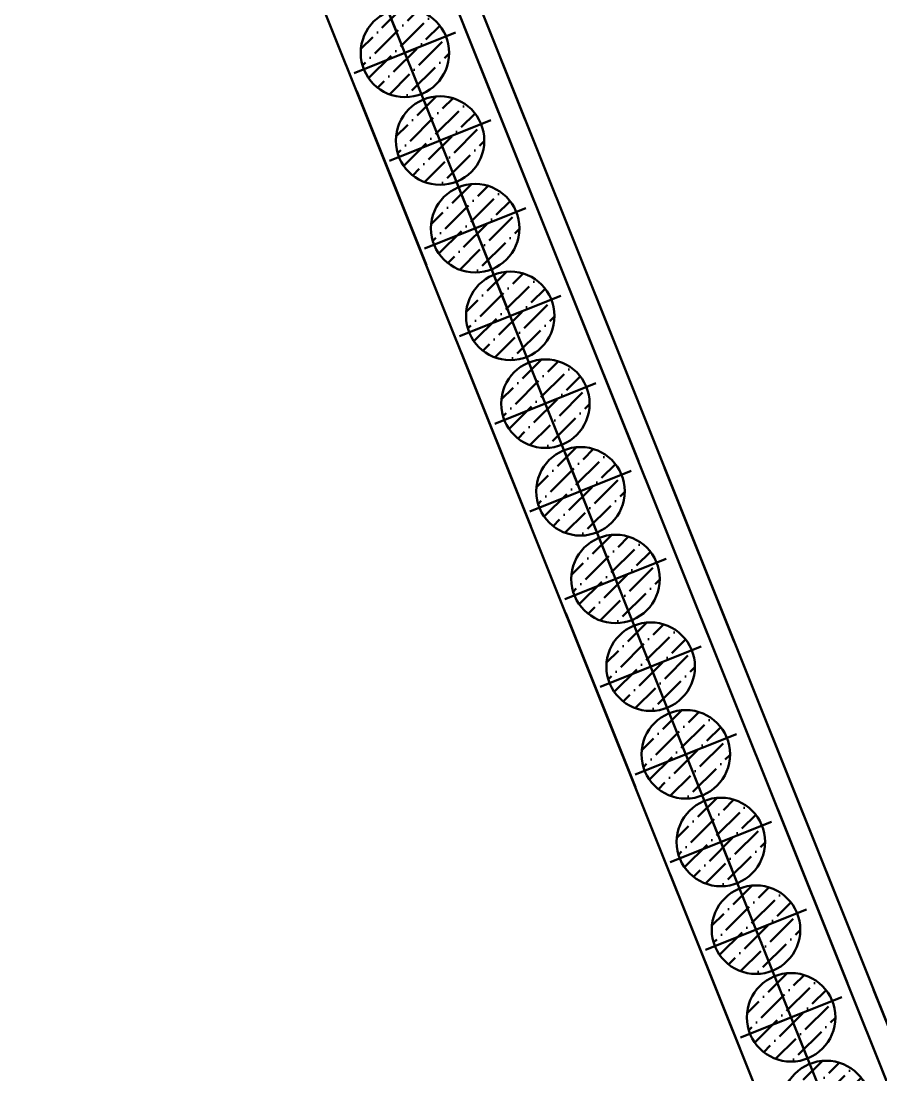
# Model space of a CAD drawing. Extents: x 9773 to 10136, y 10676 to 11757.
# Drawn here: x 10009.75 to 10024.32, y 10935.2 to 10953.06 of the extents above; entities that cross this region are included whole.
import ezdxf

# ---------------------------------------------------------------- set-up
doc = ezdxf.new("R2010")
doc.units = 0
for name, pattern in [('CONTI', [0]), ('DASHDOT', [1, 0.5, -0.25, 0, -0.25]), ('HIDDEN2', [4.7625, 3.175, -1.5875])]:
    doc.linetypes.add(name, pattern=pattern)
for name, color, linetype, lineweight in [('HATCH', 8, 'Continuous', 0), ('OSI', 3, 'DASHDOT', 9), ('SIZE', 142, 'Continuous', 9), ('ПС', 5, 'Continuous', 40)]:
    doc.layers.add(name, color=color, linetype=linetype, lineweight=lineweight)
doc.layers.add('HIDDEN', color=6, linetype='HIDDEN2')
doc.layers.add('PILE_HID', color=40, linetype='CONTI')
doc.layers.add('NOTES', color=1, linetype='Continuous', plot=False)
pattern_1 = [(44.8289372, (13.61238, -85.94998), (0.1191556397, 0.4318209987), [0.555625, -0.111125, 0, -0.111125])]
pattern_2 = [(44.8289372, (14.2073, -87.43526), (0.1191556397, 0.4318209987), [0.555625, -0.111125, 0, -0.111125])]
pattern_3 = [(44.8289372, (14.8022, -88.92055), (0.1191556397, 0.4318209987), [0.555625, -0.111125, 0, -0.111125])]
pattern_4 = [(44.8289372, (15.39712, -90.40584), (0.1191556397, 0.4318209987), [0.555625, -0.111125, 0, -0.111125])]
pattern_5 = [(44.8289372, (15.99203, -91.89113), (0.1191556397, 0.4318209987), [0.555625, -0.111125, 0, -0.111125])]
pattern_6 = [(44.8289372, (16.58695, -93.37641), (0.1191556397, 0.4318209987), [0.555625, -0.111125, 0, -0.111125])]
pattern_7 = [(44.8289372, (17.18186, -94.8617), (0.1191556397, 0.4318209987), [0.555625, -0.111125, 0, -0.111125])]
pattern_8 = [(44.8289372, (17.77677, -96.34699), (0.1191556397, 0.4318209987), [0.555625, -0.111125, 0, -0.111125])]
pattern_9 = [(44.8289372, (18.37169, -97.83227), (0.1191556397, 0.4318209987), [0.555625, -0.111125, 0, -0.111125])]
pattern_10 = [(44.8289372, (18.9666, -99.31756), (0.1191556397, 0.4318209987), [0.555625, -0.111125, 0, -0.111125])]
pattern_11 = [(44.8289372, (19.5615, -100.80285), (0.1191556397, 0.4318209987), [0.555625, -0.111125, 0, -0.111125])]
pattern_12 = [(44.8289372, (20.15642, -102.28814), (0.1191556397, 0.4318209987), [0.555625, -0.111125, 0, -0.111125])]
pattern_13 = [(44.8289372, (20.75134, -103.77342), (0.1191556397, 0.4318209987), [0.555625, -0.111125, 0, -0.111125])]

# ---------------------------------------------------------------- blocks, each defined once
blk = doc.blocks.new('45245242')
at = {"layer": 'HATCH', "lineweight": 50}
h = blk.add_hatch(dxfattribs=at)
h.set_pattern_fill('ANSI36', color=5, scale=0.07, angle=-0.1711)
h.set_pattern_definition(pattern_1)
h.paths.add_polyline_path([(10015.979, 10953.214, 0.306578), (10015.506, 10952.519, 0.095507), (10015.559, 10952.24), (10016.256, 10952.517)])
h.paths.add_polyline_path([(10015.979, 10953.214), (10016.256, 10952.517), (10016.953, 10952.793, 0.414214)])
h.paths.add_polyline_path([(10017.006, 10952.514, 0.095507), (10016.953, 10952.793), (10016.256, 10952.517), (10016.533, 10951.819, 0.306578)])
h.paths.add_polyline_path([(10016.256, 10952.517), (10015.559, 10952.24, 0.414214), (10016.533, 10951.819)])
h = blk.add_hatch(dxfattribs=at)
h.set_pattern_fill('ANSI36', color=5, scale=0.07, angle=-0.1711)
h.set_pattern_definition(pattern_1)
h.paths.add_polyline_path([(10015.979, 10953.214, 0.306578), (10015.506, 10952.519, 0.095507), (10015.559, 10952.24), (10016.256, 10952.517)])
h.paths.add_polyline_path([(10015.979, 10953.214), (10016.256, 10952.517), (10016.953, 10952.793, 0.414214)])
h.paths.add_polyline_path([(10017.006, 10952.514, 0.095507), (10016.953, 10952.793), (10016.256, 10952.517), (10016.533, 10951.819, 0.306578)])
h.paths.add_polyline_path([(10016.256, 10952.517), (10015.559, 10952.24, 0.414214), (10016.533, 10951.819)])
h = blk.add_hatch(dxfattribs=at)
h.set_pattern_fill('ANSI36', color=5, scale=0.07, angle=-0.1711)
h.set_pattern_definition(pattern_2)
h.paths.add_polyline_path([(10016.574, 10951.728, 0.306578), (10016.101, 10951.033, 0.095507), (10016.154, 10950.754), (10016.851, 10951.031)])
h.paths.add_polyline_path([(10016.574, 10951.728), (10016.851, 10951.031), (10017.548, 10951.308, 0.414214)])
h.paths.add_polyline_path([(10017.601, 10951.029, 0.095507), (10017.548, 10951.308), (10016.851, 10951.031), (10017.128, 10950.334, 0.306578)])
h.paths.add_polyline_path([(10016.851, 10951.031), (10016.154, 10950.754, 0.414214), (10017.128, 10950.334)])
h = blk.add_hatch(dxfattribs=at)
h.set_pattern_fill('ANSI36', color=5, scale=0.07, angle=-0.1711)
h.set_pattern_definition(pattern_2)
h.paths.add_polyline_path([(10016.574, 10951.728, 0.306578), (10016.101, 10951.033, 0.095507), (10016.154, 10950.754), (10016.851, 10951.031)])
h.paths.add_polyline_path([(10016.574, 10951.728), (10016.851, 10951.031), (10017.548, 10951.308, 0.414214)])
h.paths.add_polyline_path([(10017.601, 10951.029, 0.095507), (10017.548, 10951.308), (10016.851, 10951.031), (10017.128, 10950.334, 0.306578)])
h.paths.add_polyline_path([(10016.851, 10951.031), (10016.154, 10950.754, 0.414214), (10017.128, 10950.334)])
h = blk.add_hatch(dxfattribs=at)
h.set_pattern_fill('ANSI36', color=5, scale=0.07, angle=-0.1711)
h.set_pattern_definition(pattern_3)
h.paths.add_polyline_path([(10017.169, 10950.243, 0.306578), (10016.696, 10949.548, 0.095507), (10016.749, 10949.269), (10017.446, 10949.546)])
h.paths.add_polyline_path([(10017.169, 10950.243), (10017.446, 10949.546), (10018.143, 10949.823, 0.414214)])
h.paths.add_polyline_path([(10018.196, 10949.544, 0.095507), (10018.143, 10949.823), (10017.446, 10949.546), (10017.723, 10948.849, 0.306578)])
h.paths.add_polyline_path([(10017.446, 10949.546), (10016.749, 10949.269, 0.414214), (10017.723, 10948.849)])
h = blk.add_hatch(dxfattribs=at)
h.set_pattern_fill('ANSI36', color=5, scale=0.07, angle=-0.1711)
h.set_pattern_definition(pattern_3)
h.paths.add_polyline_path([(10017.169, 10950.243, 0.306578), (10016.696, 10949.548, 0.095507), (10016.749, 10949.269), (10017.446, 10949.546)])
h.paths.add_polyline_path([(10017.169, 10950.243), (10017.446, 10949.546), (10018.143, 10949.823, 0.414214)])
h.paths.add_polyline_path([(10018.196, 10949.544, 0.095507), (10018.143, 10949.823), (10017.446, 10949.546), (10017.723, 10948.849, 0.306578)])
h.paths.add_polyline_path([(10017.446, 10949.546), (10016.749, 10949.269, 0.414214), (10017.723, 10948.849)])
h = blk.add_hatch(dxfattribs=at)
h.set_pattern_fill('ANSI36', color=5, scale=0.07, angle=-0.1711)
h.set_pattern_definition(pattern_4)
h.paths.add_polyline_path([(10017.764, 10948.758, 0.306578), (10017.291, 10948.063, 0.095507), (10017.344, 10947.784), (10018.041, 10948.061)])
h.paths.add_polyline_path([(10017.764, 10948.758), (10018.041, 10948.061), (10018.738, 10948.337, 0.414214)])
h.paths.add_polyline_path([(10018.791, 10948.058, 0.095507), (10018.738, 10948.337), (10018.041, 10948.061), (10018.317, 10947.364, 0.306578)])
h.paths.add_polyline_path([(10018.041, 10948.061), (10017.344, 10947.784, 0.414214), (10018.317, 10947.364)])
h = blk.add_hatch(dxfattribs=at)
h.set_pattern_fill('ANSI36', color=5, scale=0.07, angle=-0.1711)
h.set_pattern_definition(pattern_4)
h.paths.add_polyline_path([(10017.764, 10948.758, 0.306578), (10017.291, 10948.063, 0.095507), (10017.344, 10947.784), (10018.041, 10948.061)])
h.paths.add_polyline_path([(10017.764, 10948.758), (10018.041, 10948.061), (10018.738, 10948.337, 0.414214)])
h.paths.add_polyline_path([(10018.791, 10948.058, 0.095507), (10018.738, 10948.337), (10018.041, 10948.061), (10018.317, 10947.364, 0.306578)])
h.paths.add_polyline_path([(10018.041, 10948.061), (10017.344, 10947.784, 0.414214), (10018.317, 10947.364)])
h = blk.add_hatch(dxfattribs=at)
h.set_pattern_fill('ANSI36', color=5, scale=0.07, angle=-0.1711)
h.set_pattern_definition(pattern_5)
h.paths.add_polyline_path([(10018.359, 10947.272, 0.306578), (10017.886, 10946.578, 0.095507), (10017.939, 10946.299), (10018.636, 10946.575)])
h.paths.add_polyline_path([(10018.359, 10947.272), (10018.636, 10946.575), (10019.333, 10946.852, 0.414214)])
h.paths.add_polyline_path([(10019.386, 10946.573, 0.095507), (10019.333, 10946.852), (10018.636, 10946.575), (10018.912, 10945.878, 0.306578)])
h.paths.add_polyline_path([(10018.636, 10946.575), (10017.939, 10946.299, 0.414214), (10018.912, 10945.878)])
h = blk.add_hatch(dxfattribs=at)
h.set_pattern_fill('ANSI36', color=5, scale=0.07, angle=-0.1711)
h.set_pattern_definition(pattern_5)
h.paths.add_polyline_path([(10018.359, 10947.272, 0.306578), (10017.886, 10946.578, 0.095507), (10017.939, 10946.299), (10018.636, 10946.575)])
h.paths.add_polyline_path([(10018.359, 10947.272), (10018.636, 10946.575), (10019.333, 10946.852, 0.414214)])
h.paths.add_polyline_path([(10019.386, 10946.573, 0.095507), (10019.333, 10946.852), (10018.636, 10946.575), (10018.912, 10945.878, 0.306578)])
h.paths.add_polyline_path([(10018.636, 10946.575), (10017.939, 10946.299, 0.414214), (10018.912, 10945.878)])
h = blk.add_hatch(dxfattribs=at)
h.set_pattern_fill('ANSI36', color=5, scale=0.07, angle=-0.1711)
h.set_pattern_definition(pattern_6)
h.paths.add_polyline_path([(10018.954, 10945.787, 0.306578), (10018.481, 10945.092, 0.095507), (10018.533, 10944.813), (10019.231, 10945.09)])
h.paths.add_polyline_path([(10018.954, 10945.787), (10019.231, 10945.09), (10019.928, 10945.367, 0.414214)])
h.paths.add_polyline_path([(10019.981, 10945.088, 0.095507), (10019.928, 10945.367), (10019.231, 10945.09), (10019.507, 10944.393, 0.306578)])
h.paths.add_polyline_path([(10019.231, 10945.09), (10018.533, 10944.813, 0.414214), (10019.507, 10944.393)])
h = blk.add_hatch(dxfattribs=at)
h.set_pattern_fill('ANSI36', color=5, scale=0.07, angle=-0.1711)
h.set_pattern_definition(pattern_6)
h.paths.add_polyline_path([(10018.954, 10945.787, 0.306578), (10018.481, 10945.092, 0.095507), (10018.533, 10944.813), (10019.231, 10945.09)])
h.paths.add_polyline_path([(10018.954, 10945.787), (10019.231, 10945.09), (10019.928, 10945.367, 0.414214)])
h.paths.add_polyline_path([(10019.981, 10945.088, 0.095507), (10019.928, 10945.367), (10019.231, 10945.09), (10019.507, 10944.393, 0.306578)])
h.paths.add_polyline_path([(10019.231, 10945.09), (10018.533, 10944.813, 0.414214), (10019.507, 10944.393)])
h = blk.add_hatch(dxfattribs=at)
h.set_pattern_fill('ANSI36', color=5, scale=0.07, angle=-0.1711)
h.set_pattern_definition(pattern_7)
h.paths.add_polyline_path([(10019.549, 10944.302, 0.306578), (10019.075, 10943.607, 0.095507), (10019.128, 10943.328), (10019.825, 10943.605)])
h.paths.add_polyline_path([(10019.549, 10944.302), (10019.825, 10943.605), (10020.523, 10943.881, 0.414214)])
h.paths.add_polyline_path([(10020.575, 10943.603, 0.095507), (10020.523, 10943.881), (10019.825, 10943.605), (10020.102, 10942.908, 0.306578)])
h.paths.add_polyline_path([(10019.825, 10943.605), (10019.128, 10943.328, 0.414214), (10020.102, 10942.908)])
h = blk.add_hatch(dxfattribs=at)
h.set_pattern_fill('ANSI36', color=5, scale=0.07, angle=-0.1711)
h.set_pattern_definition(pattern_7)
h.paths.add_polyline_path([(10019.549, 10944.302, 0.306578), (10019.075, 10943.607, 0.095507), (10019.128, 10943.328), (10019.825, 10943.605)])
h.paths.add_polyline_path([(10019.549, 10944.302), (10019.825, 10943.605), (10020.523, 10943.881, 0.414214)])
h.paths.add_polyline_path([(10020.575, 10943.603, 0.095507), (10020.523, 10943.881), (10019.825, 10943.605), (10020.102, 10942.908, 0.306578)])
h.paths.add_polyline_path([(10019.825, 10943.605), (10019.128, 10943.328, 0.414214), (10020.102, 10942.908)])
h = blk.add_hatch(dxfattribs=at)
h.set_pattern_fill('ANSI36', color=5, scale=0.07, angle=-0.1711)
h.set_pattern_definition(pattern_8)
h.paths.add_polyline_path([(10020.144, 10942.817, 0.306578), (10019.67, 10942.122, 0.095507), (10019.723, 10941.843), (10020.42, 10942.119)])
h.paths.add_polyline_path([(10020.144, 10942.817), (10020.42, 10942.119), (10021.117, 10942.396, 0.414214)])
h.paths.add_polyline_path([(10021.17, 10942.117, 0.095507), (10021.117, 10942.396), (10020.42, 10942.119), (10020.697, 10941.422, 0.306578)])
h.paths.add_polyline_path([(10020.42, 10942.119), (10019.723, 10941.843, 0.414214), (10020.697, 10941.422)])
h = blk.add_hatch(dxfattribs=at)
h.set_pattern_fill('ANSI36', color=5, scale=0.07, angle=-0.1711)
h.set_pattern_definition(pattern_8)
h.paths.add_polyline_path([(10020.144, 10942.817, 0.306578), (10019.67, 10942.122, 0.095507), (10019.723, 10941.843), (10020.42, 10942.119)])
h.paths.add_polyline_path([(10020.144, 10942.817), (10020.42, 10942.119), (10021.117, 10942.396, 0.414214)])
h.paths.add_polyline_path([(10021.17, 10942.117, 0.095507), (10021.117, 10942.396), (10020.42, 10942.119), (10020.697, 10941.422, 0.306578)])
h.paths.add_polyline_path([(10020.42, 10942.119), (10019.723, 10941.843, 0.414214), (10020.697, 10941.422)])
h = blk.add_hatch(dxfattribs=at)
h.set_pattern_fill('ANSI36', color=5, scale=0.07, angle=-0.1711)
h.set_pattern_definition(pattern_9)
h.paths.add_polyline_path([(10020.739, 10941.331, 0.306578), (10020.265, 10940.636, 0.095507), (10020.318, 10940.357), (10021.015, 10940.634)])
h.paths.add_polyline_path([(10020.739, 10941.331), (10021.015, 10940.634), (10021.712, 10940.911, 0.414214)])
h.paths.add_polyline_path([(10021.765, 10940.632, 0.095507), (10021.712, 10940.911), (10021.015, 10940.634), (10021.292, 10939.937, 0.306578)])
h.paths.add_polyline_path([(10021.015, 10940.634), (10020.318, 10940.357, 0.414214), (10021.292, 10939.937)])
h = blk.add_hatch(dxfattribs=at)
h.set_pattern_fill('ANSI36', color=5, scale=0.07, angle=-0.1711)
h.set_pattern_definition(pattern_9)
h.paths.add_polyline_path([(10020.739, 10941.331, 0.306578), (10020.265, 10940.636, 0.095507), (10020.318, 10940.357), (10021.015, 10940.634)])
h.paths.add_polyline_path([(10020.739, 10941.331), (10021.015, 10940.634), (10021.712, 10940.911, 0.414214)])
h.paths.add_polyline_path([(10021.765, 10940.632, 0.095507), (10021.712, 10940.911), (10021.015, 10940.634), (10021.292, 10939.937, 0.306578)])
h.paths.add_polyline_path([(10021.015, 10940.634), (10020.318, 10940.357, 0.414214), (10021.292, 10939.937)])
h = blk.add_hatch(dxfattribs=at)
h.set_pattern_fill('ANSI36', color=5, scale=0.07, angle=-0.1711)
h.set_pattern_definition(pattern_10)
h.paths.add_polyline_path([(10021.334, 10939.846, 0.306578), (10020.86, 10939.151, 0.095507), (10020.913, 10938.872), (10021.61, 10939.149)])
h.paths.add_polyline_path([(10021.334, 10939.846), (10021.61, 10939.149), (10022.307, 10939.426, 0.414214)])
h.paths.add_polyline_path([(10022.36, 10939.147, 0.095507), (10022.307, 10939.426), (10021.61, 10939.149), (10021.887, 10938.452, 0.306578)])
h.paths.add_polyline_path([(10021.61, 10939.149), (10020.913, 10938.872, 0.414214), (10021.887, 10938.452)])
h = blk.add_hatch(dxfattribs=at)
h.set_pattern_fill('ANSI36', color=5, scale=0.07, angle=-0.1711)
h.set_pattern_definition(pattern_10)
h.paths.add_polyline_path([(10021.334, 10939.846, 0.306578), (10020.86, 10939.151, 0.095507), (10020.913, 10938.872), (10021.61, 10939.149)])
h.paths.add_polyline_path([(10021.334, 10939.846), (10021.61, 10939.149), (10022.307, 10939.426, 0.414214)])
h.paths.add_polyline_path([(10022.36, 10939.147, 0.095507), (10022.307, 10939.426), (10021.61, 10939.149), (10021.887, 10938.452, 0.306578)])
h.paths.add_polyline_path([(10021.61, 10939.149), (10020.913, 10938.872, 0.414214), (10021.887, 10938.452)])
h = blk.add_hatch(dxfattribs=at)
h.set_pattern_fill('ANSI36', color=5, scale=0.07, angle=-0.1711)
h.set_pattern_definition(pattern_11)
h.paths.add_polyline_path([(10021.928, 10938.361, 0.306578), (10021.455, 10937.666, 0.095507), (10021.508, 10937.387), (10022.205, 10937.664)])
h.paths.add_polyline_path([(10021.928, 10938.361), (10022.205, 10937.664), (10022.902, 10937.94, 0.414214)])
h.paths.add_polyline_path([(10022.955, 10937.661, 0.095507), (10022.902, 10937.94), (10022.205, 10937.664), (10022.482, 10936.967, 0.306578)])
h.paths.add_polyline_path([(10022.205, 10937.664), (10021.508, 10937.387, 0.414214), (10022.482, 10936.967)])
h = blk.add_hatch(dxfattribs=at)
h.set_pattern_fill('ANSI36', color=5, scale=0.07, angle=-0.1711)
h.set_pattern_definition(pattern_11)
h.paths.add_polyline_path([(10021.928, 10938.361, 0.306578), (10021.455, 10937.666, 0.095507), (10021.508, 10937.387), (10022.205, 10937.664)])
h.paths.add_polyline_path([(10021.928, 10938.361), (10022.205, 10937.664), (10022.902, 10937.94, 0.414214)])
h.paths.add_polyline_path([(10022.955, 10937.661, 0.095507), (10022.902, 10937.94), (10022.205, 10937.664), (10022.482, 10936.967, 0.306578)])
h.paths.add_polyline_path([(10022.205, 10937.664), (10021.508, 10937.387, 0.414214), (10022.482, 10936.967)])
h = blk.add_hatch(dxfattribs=at)
h.set_pattern_fill('ANSI36', color=5, scale=0.07, angle=-0.1711)
h.set_pattern_definition(pattern_12)
h.paths.add_polyline_path([(10022.523, 10936.875, 0.306578), (10022.05, 10936.181, 0.095507), (10022.103, 10935.902), (10022.8, 10936.178)])
h.paths.add_polyline_path([(10022.523, 10936.875), (10022.8, 10936.178), (10023.497, 10936.455, 0.414214)])
h.paths.add_polyline_path([(10023.55, 10936.176, 0.095507), (10023.497, 10936.455), (10022.8, 10936.178), (10023.077, 10935.481, 0.306578)])
h.paths.add_polyline_path([(10022.8, 10936.178), (10022.103, 10935.902, 0.414214), (10023.077, 10935.481)])
h = blk.add_hatch(dxfattribs=at)
h.set_pattern_fill('ANSI36', color=5, scale=0.07, angle=-0.1711)
h.set_pattern_definition(pattern_12)
h.paths.add_polyline_path([(10022.523, 10936.875, 0.306578), (10022.05, 10936.181, 0.095507), (10022.103, 10935.902), (10022.8, 10936.178)])
h.paths.add_polyline_path([(10022.523, 10936.875), (10022.8, 10936.178), (10023.497, 10936.455, 0.414214)])
h.paths.add_polyline_path([(10023.55, 10936.176, 0.095507), (10023.497, 10936.455), (10022.8, 10936.178), (10023.077, 10935.481, 0.306578)])
h.paths.add_polyline_path([(10022.8, 10936.178), (10022.103, 10935.902, 0.414214), (10023.077, 10935.481)])
h = blk.add_hatch(dxfattribs=at)
h.set_pattern_fill('ANSI36', color=5, scale=0.07, angle=-0.1711)
h.set_pattern_definition(pattern_13)
h.paths.add_polyline_path([(10023.118, 10935.39, 0.306578), (10022.645, 10934.695, 0.095507), (10022.698, 10934.416), (10023.395, 10934.693)])
h.paths.add_polyline_path([(10023.118, 10935.39), (10023.395, 10934.693), (10024.092, 10934.97, 0.414214)])
h.paths.add_polyline_path([(10024.145, 10934.691, 0.095507), (10024.092, 10934.97), (10023.395, 10934.693), (10023.672, 10933.996, 0.306578)])
h.paths.add_polyline_path([(10023.395, 10934.693), (10022.698, 10934.416, 0.414214), (10023.672, 10933.996)])
h = blk.add_hatch(dxfattribs=at)
h.set_pattern_fill('ANSI36', color=5, scale=0.07, angle=-0.1711)
h.set_pattern_definition(pattern_13)
h.paths.add_polyline_path([(10023.118, 10935.39, 0.306578), (10022.645, 10934.695, 0.095507), (10022.698, 10934.416), (10023.395, 10934.693)])
h.paths.add_polyline_path([(10023.118, 10935.39), (10023.395, 10934.693), (10024.092, 10934.97, 0.414214)])
h.paths.add_polyline_path([(10024.145, 10934.691, 0.095507), (10024.092, 10934.97), (10023.395, 10934.693), (10023.672, 10933.996, 0.306578)])
h.paths.add_polyline_path([(10023.395, 10934.693), (10022.698, 10934.416, 0.414214), (10023.672, 10933.996)])
at = {"layer": 'HIDDEN', "color": 5, "lineweight": 50}
for p, q in [((10037.92, 10901.387), (10010.919, 10968.8)), ((10037.773, 10902.749), (10011.746, 10967.73)), ((10036.098, 10900.288), (10009.75, 10966.069))]:
    blk.add_line(p, q, dxfattribs=at)
at = {"layer": 'NOTES', "color": 5, "lineweight": 50}
blk.add_line((10036.966, 10900.812), (10009.898, 10968.391), dxfattribs=at)
at = {"layer": 'OSI', "color": 5, "lineweight": 50, "ltscale": 5}
blk.add_line((10036.966, 10900.812), (10010.028, 10968.066), dxfattribs=at)
at = {"layer": 'OSI', "color": 5, "lineweight": 50, "ltscale": 100}
for p, q in [((10015.398, 10952.173), (10017.114, 10952.86)), ((10015.993, 10950.688), (10017.709, 10951.375)), ((10016.588, 10949.202), (10018.303, 10949.889)), ((10017.183, 10947.717), (10018.898, 10948.404)), ((10017.778, 10946.232), (10019.493, 10946.919)), ((10018.373, 10944.747), (10020.088, 10945.434)), ((10018.968, 10943.261), (10020.683, 10943.948)), ((10019.563, 10941.776), (10021.278, 10942.463)), ((10020.158, 10940.291), (10021.873, 10940.978)), ((10020.753, 10938.805), (10022.468, 10939.492)), ((10021.347, 10937.32), (10023.063, 10938.007)), ((10021.942, 10935.835), (10023.658, 10936.522))]:
    blk.add_line(p, q, dxfattribs=at)
at = {"layer": 'PILE_HID', "color": 5, "lineweight": 50, "ltscale": 100}
for centre in [(10016.256, 10952.517), (10016.851, 10951.031), (10017.446, 10949.546), (10018.041, 10948.061), (10018.636, 10946.575), (10019.231, 10945.09), (10019.825, 10943.605), (10020.42, 10942.119), (10021.015, 10940.634), (10021.61, 10939.149), (10022.205, 10937.664), (10022.8, 10936.178), (10023.395, 10934.693)]:
    blk.add_circle(centre, 0.75, dxfattribs=at)

msp = doc.modelspace()

# ---------------------------------------------------------------- hatches: boundary and pattern name
at = {"layer": 'ПС', "lineweight": 50}
h = msp.add_hatch(dxfattribs=at)
h.set_pattern_fill('ANSI36', color=5, scale=0.07, angle=-0.1711)
h.set_pattern_definition(pattern_1)
h.paths.add_polyline_path([(10015.979, 10953.214, 0.306578), (10015.506, 10952.519, 0.095507), (10015.559, 10952.24), (10016.256, 10952.517)])
h.paths.add_polyline_path([(10015.979, 10953.214), (10016.256, 10952.517), (10016.953, 10952.793, 0.414214)])
h.paths.add_polyline_path([(10017.006, 10952.514, 0.095507), (10016.953, 10952.793), (10016.256, 10952.517), (10016.533, 10951.819, 0.306578)])
h.paths.add_polyline_path([(10016.256, 10952.517), (10015.559, 10952.24, 0.414214), (10016.533, 10951.819)])
h = msp.add_hatch(dxfattribs=at)
h.set_pattern_fill('ANSI36', color=5, scale=0.07, angle=-0.1711)
h.set_pattern_definition(pattern_1)
h.paths.add_polyline_path([(10015.979, 10953.214, 0.306578), (10015.506, 10952.519, 0.095507), (10015.559, 10952.24), (10016.256, 10952.517)])
h.paths.add_polyline_path([(10015.979, 10953.214), (10016.256, 10952.517), (10016.953, 10952.793, 0.414214)])
h.paths.add_polyline_path([(10017.006, 10952.514, 0.095507), (10016.953, 10952.793), (10016.256, 10952.517), (10016.533, 10951.819, 0.306578)])
h.paths.add_polyline_path([(10016.256, 10952.517), (10015.559, 10952.24, 0.414214), (10016.533, 10951.819)])
h = msp.add_hatch(dxfattribs=at)
h.set_pattern_fill('ANSI36', color=5, scale=0.07, angle=-0.1711)
h.set_pattern_definition(pattern_2)
h.paths.add_polyline_path([(10016.574, 10951.728, 0.306578), (10016.101, 10951.033, 0.095507), (10016.154, 10950.754), (10016.851, 10951.031)])
h.paths.add_polyline_path([(10016.574, 10951.728), (10016.851, 10951.031), (10017.548, 10951.308, 0.414214)])
h.paths.add_polyline_path([(10017.601, 10951.029, 0.095507), (10017.548, 10951.308), (10016.851, 10951.031), (10017.128, 10950.334, 0.306578)])
h.paths.add_polyline_path([(10016.851, 10951.031), (10016.154, 10950.754, 0.414214), (10017.128, 10950.334)])
h = msp.add_hatch(dxfattribs=at)
h.set_pattern_fill('ANSI36', color=5, scale=0.07, angle=-0.1711)
h.set_pattern_definition(pattern_2)
h.paths.add_polyline_path([(10016.574, 10951.728, 0.306578), (10016.101, 10951.033, 0.095507), (10016.154, 10950.754), (10016.851, 10951.031)])
h.paths.add_polyline_path([(10016.574, 10951.728), (10016.851, 10951.031), (10017.548, 10951.308, 0.414214)])
h.paths.add_polyline_path([(10017.601, 10951.029, 0.095507), (10017.548, 10951.308), (10016.851, 10951.031), (10017.128, 10950.334, 0.306578)])
h.paths.add_polyline_path([(10016.851, 10951.031), (10016.154, 10950.754, 0.414214), (10017.128, 10950.334)])
h = msp.add_hatch(dxfattribs=at)
h.set_pattern_fill('ANSI36', color=5, scale=0.07, angle=-0.1711)
h.set_pattern_definition(pattern_3)
h.paths.add_polyline_path([(10017.169, 10950.243, 0.306578), (10016.696, 10949.548, 0.095507), (10016.749, 10949.269), (10017.446, 10949.546)])
h.paths.add_polyline_path([(10017.169, 10950.243), (10017.446, 10949.546), (10018.143, 10949.823, 0.414214)])
h.paths.add_polyline_path([(10018.196, 10949.544, 0.095507), (10018.143, 10949.823), (10017.446, 10949.546), (10017.723, 10948.849, 0.306578)])
h.paths.add_polyline_path([(10017.446, 10949.546), (10016.749, 10949.269, 0.414214), (10017.723, 10948.849)])
h = msp.add_hatch(dxfattribs=at)
h.set_pattern_fill('ANSI36', color=5, scale=0.07, angle=-0.1711)
h.set_pattern_definition(pattern_3)
h.paths.add_polyline_path([(10017.169, 10950.243, 0.306578), (10016.696, 10949.548, 0.095507), (10016.749, 10949.269), (10017.446, 10949.546)])
h.paths.add_polyline_path([(10017.169, 10950.243), (10017.446, 10949.546), (10018.143, 10949.823, 0.414214)])
h.paths.add_polyline_path([(10018.196, 10949.544, 0.095507), (10018.143, 10949.823), (10017.446, 10949.546), (10017.723, 10948.849, 0.306578)])
h.paths.add_polyline_path([(10017.446, 10949.546), (10016.749, 10949.269, 0.414214), (10017.723, 10948.849)])
h = msp.add_hatch(dxfattribs=at)
h.set_pattern_fill('ANSI36', color=5, scale=0.07, angle=-0.1711)
h.set_pattern_definition(pattern_4)
h.paths.add_polyline_path([(10017.764, 10948.758, 0.306578), (10017.291, 10948.063, 0.095507), (10017.344, 10947.784), (10018.041, 10948.061)])
h.paths.add_polyline_path([(10017.764, 10948.758), (10018.041, 10948.061), (10018.738, 10948.337, 0.414214)])
h.paths.add_polyline_path([(10018.791, 10948.058, 0.095507), (10018.738, 10948.337), (10018.041, 10948.061), (10018.317, 10947.364, 0.306578)])
h.paths.add_polyline_path([(10018.041, 10948.061), (10017.344, 10947.784, 0.414214), (10018.317, 10947.364)])
h = msp.add_hatch(dxfattribs=at)
h.set_pattern_fill('ANSI36', color=5, scale=0.07, angle=-0.1711)
h.set_pattern_definition(pattern_4)
h.paths.add_polyline_path([(10017.764, 10948.758, 0.306578), (10017.291, 10948.063, 0.095507), (10017.344, 10947.784), (10018.041, 10948.061)])
h.paths.add_polyline_path([(10017.764, 10948.758), (10018.041, 10948.061), (10018.738, 10948.337, 0.414214)])
h.paths.add_polyline_path([(10018.791, 10948.058, 0.095507), (10018.738, 10948.337), (10018.041, 10948.061), (10018.317, 10947.364, 0.306578)])
h.paths.add_polyline_path([(10018.041, 10948.061), (10017.344, 10947.784, 0.414214), (10018.317, 10947.364)])
h = msp.add_hatch(dxfattribs=at)
h.set_pattern_fill('ANSI36', color=5, scale=0.07, angle=-0.1711)
h.set_pattern_definition(pattern_5)
h.paths.add_polyline_path([(10018.359, 10947.272, 0.306578), (10017.886, 10946.578, 0.095507), (10017.939, 10946.299), (10018.636, 10946.575)])
h.paths.add_polyline_path([(10018.359, 10947.272), (10018.636, 10946.575), (10019.333, 10946.852, 0.414214)])
h.paths.add_polyline_path([(10019.386, 10946.573, 0.095507), (10019.333, 10946.852), (10018.636, 10946.575), (10018.912, 10945.878, 0.306578)])
h.paths.add_polyline_path([(10018.636, 10946.575), (10017.939, 10946.299, 0.414214), (10018.912, 10945.878)])
h = msp.add_hatch(dxfattribs=at)
h.set_pattern_fill('ANSI36', color=5, scale=0.07, angle=-0.1711)
h.set_pattern_definition(pattern_5)
h.paths.add_polyline_path([(10018.359, 10947.272, 0.306578), (10017.886, 10946.578, 0.095507), (10017.939, 10946.299), (10018.636, 10946.575)])
h.paths.add_polyline_path([(10018.359, 10947.272), (10018.636, 10946.575), (10019.333, 10946.852, 0.414214)])
h.paths.add_polyline_path([(10019.386, 10946.573, 0.095507), (10019.333, 10946.852), (10018.636, 10946.575), (10018.912, 10945.878, 0.306578)])
h.paths.add_polyline_path([(10018.636, 10946.575), (10017.939, 10946.299, 0.414214), (10018.912, 10945.878)])
h = msp.add_hatch(dxfattribs=at)
h.set_pattern_fill('ANSI36', color=5, scale=0.07, angle=-0.1711)
h.set_pattern_definition(pattern_6)
h.paths.add_polyline_path([(10018.954, 10945.787, 0.306578), (10018.481, 10945.092, 0.095507), (10018.533, 10944.813), (10019.231, 10945.09)])
h.paths.add_polyline_path([(10018.954, 10945.787), (10019.231, 10945.09), (10019.928, 10945.367, 0.414214)])
h.paths.add_polyline_path([(10019.981, 10945.088, 0.095507), (10019.928, 10945.367), (10019.231, 10945.09), (10019.507, 10944.393, 0.306578)])
h.paths.add_polyline_path([(10019.231, 10945.09), (10018.533, 10944.813, 0.414214), (10019.507, 10944.393)])
h = msp.add_hatch(dxfattribs=at)
h.set_pattern_fill('ANSI36', color=5, scale=0.07, angle=-0.1711)
h.set_pattern_definition(pattern_6)
h.paths.add_polyline_path([(10018.954, 10945.787, 0.306578), (10018.481, 10945.092, 0.095507), (10018.533, 10944.813), (10019.231, 10945.09)])
h.paths.add_polyline_path([(10018.954, 10945.787), (10019.231, 10945.09), (10019.928, 10945.367, 0.414214)])
h.paths.add_polyline_path([(10019.981, 10945.088, 0.095507), (10019.928, 10945.367), (10019.231, 10945.09), (10019.507, 10944.393, 0.306578)])
h.paths.add_polyline_path([(10019.231, 10945.09), (10018.533, 10944.813, 0.414214), (10019.507, 10944.393)])
h = msp.add_hatch(dxfattribs=at)
h.set_pattern_fill('ANSI36', color=5, scale=0.07, angle=-0.1711)
h.set_pattern_definition(pattern_7)
h.paths.add_polyline_path([(10019.549, 10944.302, 0.306578), (10019.075, 10943.607, 0.095507), (10019.128, 10943.328), (10019.825, 10943.605)])
h.paths.add_polyline_path([(10019.549, 10944.302), (10019.825, 10943.605), (10020.523, 10943.881, 0.414214)])
h.paths.add_polyline_path([(10020.575, 10943.603, 0.095507), (10020.523, 10943.881), (10019.825, 10943.605), (10020.102, 10942.908, 0.306578)])
h.paths.add_polyline_path([(10019.825, 10943.605), (10019.128, 10943.328, 0.414214), (10020.102, 10942.908)])
h = msp.add_hatch(dxfattribs=at)
h.set_pattern_fill('ANSI36', color=5, scale=0.07, angle=-0.1711)
h.set_pattern_definition(pattern_7)
h.paths.add_polyline_path([(10019.549, 10944.302, 0.306578), (10019.075, 10943.607, 0.095507), (10019.128, 10943.328), (10019.825, 10943.605)])
h.paths.add_polyline_path([(10019.549, 10944.302), (10019.825, 10943.605), (10020.523, 10943.881, 0.414214)])
h.paths.add_polyline_path([(10020.575, 10943.603, 0.095507), (10020.523, 10943.881), (10019.825, 10943.605), (10020.102, 10942.908, 0.306578)])
h.paths.add_polyline_path([(10019.825, 10943.605), (10019.128, 10943.328, 0.414214), (10020.102, 10942.908)])
h = msp.add_hatch(dxfattribs=at)
h.set_pattern_fill('ANSI36', color=5, scale=0.07, angle=-0.1711)
h.set_pattern_definition(pattern_8)
h.paths.add_polyline_path([(10020.144, 10942.817, 0.306578), (10019.67, 10942.122, 0.095507), (10019.723, 10941.843), (10020.42, 10942.119)])
h.paths.add_polyline_path([(10020.144, 10942.817), (10020.42, 10942.119), (10021.117, 10942.396, 0.414214)])
h.paths.add_polyline_path([(10021.17, 10942.117, 0.095507), (10021.117, 10942.396), (10020.42, 10942.119), (10020.697, 10941.422, 0.306578)])
h.paths.add_polyline_path([(10020.42, 10942.119), (10019.723, 10941.843, 0.414214), (10020.697, 10941.422)])
h = msp.add_hatch(dxfattribs=at)
h.set_pattern_fill('ANSI36', color=5, scale=0.07, angle=-0.1711)
h.set_pattern_definition(pattern_8)
h.paths.add_polyline_path([(10020.144, 10942.817, 0.306578), (10019.67, 10942.122, 0.095507), (10019.723, 10941.843), (10020.42, 10942.119)])
h.paths.add_polyline_path([(10020.144, 10942.817), (10020.42, 10942.119), (10021.117, 10942.396, 0.414214)])
h.paths.add_polyline_path([(10021.17, 10942.117, 0.095507), (10021.117, 10942.396), (10020.42, 10942.119), (10020.697, 10941.422, 0.306578)])
h.paths.add_polyline_path([(10020.42, 10942.119), (10019.723, 10941.843, 0.414214), (10020.697, 10941.422)])
h = msp.add_hatch(dxfattribs=at)
h.set_pattern_fill('ANSI36', color=5, scale=0.07, angle=-0.1711)
h.set_pattern_definition(pattern_9)
h.paths.add_polyline_path([(10020.739, 10941.331, 0.306578), (10020.265, 10940.636, 0.095507), (10020.318, 10940.357), (10021.015, 10940.634)])
h.paths.add_polyline_path([(10020.739, 10941.331), (10021.015, 10940.634), (10021.712, 10940.911, 0.414214)])
h.paths.add_polyline_path([(10021.765, 10940.632, 0.095507), (10021.712, 10940.911), (10021.015, 10940.634), (10021.292, 10939.937, 0.306578)])
h.paths.add_polyline_path([(10021.015, 10940.634), (10020.318, 10940.357, 0.414214), (10021.292, 10939.937)])
h = msp.add_hatch(dxfattribs=at)
h.set_pattern_fill('ANSI36', color=5, scale=0.07, angle=-0.1711)
h.set_pattern_definition(pattern_9)
h.paths.add_polyline_path([(10020.739, 10941.331, 0.306578), (10020.265, 10940.636, 0.095507), (10020.318, 10940.357), (10021.015, 10940.634)])
h.paths.add_polyline_path([(10020.739, 10941.331), (10021.015, 10940.634), (10021.712, 10940.911, 0.414214)])
h.paths.add_polyline_path([(10021.765, 10940.632, 0.095507), (10021.712, 10940.911), (10021.015, 10940.634), (10021.292, 10939.937, 0.306578)])
h.paths.add_polyline_path([(10021.015, 10940.634), (10020.318, 10940.357, 0.414214), (10021.292, 10939.937)])
h = msp.add_hatch(dxfattribs=at)
h.set_pattern_fill('ANSI36', color=5, scale=0.07, angle=-0.1711)
h.set_pattern_definition(pattern_10)
h.paths.add_polyline_path([(10021.334, 10939.846, 0.306578), (10020.86, 10939.151, 0.095507), (10020.913, 10938.872), (10021.61, 10939.149)])
h.paths.add_polyline_path([(10021.334, 10939.846), (10021.61, 10939.149), (10022.307, 10939.426, 0.414214)])
h.paths.add_polyline_path([(10022.36, 10939.147, 0.095507), (10022.307, 10939.426), (10021.61, 10939.149), (10021.887, 10938.452, 0.306578)])
h.paths.add_polyline_path([(10021.61, 10939.149), (10020.913, 10938.872, 0.414214), (10021.887, 10938.452)])
h = msp.add_hatch(dxfattribs=at)
h.set_pattern_fill('ANSI36', color=5, scale=0.07, angle=-0.1711)
h.set_pattern_definition(pattern_10)
h.paths.add_polyline_path([(10021.334, 10939.846, 0.306578), (10020.86, 10939.151, 0.095507), (10020.913, 10938.872), (10021.61, 10939.149)])
h.paths.add_polyline_path([(10021.334, 10939.846), (10021.61, 10939.149), (10022.307, 10939.426, 0.414214)])
h.paths.add_polyline_path([(10022.36, 10939.147, 0.095507), (10022.307, 10939.426), (10021.61, 10939.149), (10021.887, 10938.452, 0.306578)])
h.paths.add_polyline_path([(10021.61, 10939.149), (10020.913, 10938.872, 0.414214), (10021.887, 10938.452)])
h = msp.add_hatch(dxfattribs=at)
h.set_pattern_fill('ANSI36', color=5, scale=0.07, angle=-0.1711)
h.set_pattern_definition(pattern_11)
h.paths.add_polyline_path([(10021.928, 10938.361, 0.306578), (10021.455, 10937.666, 0.095507), (10021.508, 10937.387), (10022.205, 10937.664)])
h.paths.add_polyline_path([(10021.928, 10938.361), (10022.205, 10937.664), (10022.902, 10937.94, 0.414214)])
h.paths.add_polyline_path([(10022.955, 10937.661, 0.095507), (10022.902, 10937.94), (10022.205, 10937.664), (10022.482, 10936.967, 0.306578)])
h.paths.add_polyline_path([(10022.205, 10937.664), (10021.508, 10937.387, 0.414214), (10022.482, 10936.967)])
h = msp.add_hatch(dxfattribs=at)
h.set_pattern_fill('ANSI36', color=5, scale=0.07, angle=-0.1711)
h.set_pattern_definition(pattern_11)
h.paths.add_polyline_path([(10021.928, 10938.361, 0.306578), (10021.455, 10937.666, 0.095507), (10021.508, 10937.387), (10022.205, 10937.664)])
h.paths.add_polyline_path([(10021.928, 10938.361), (10022.205, 10937.664), (10022.902, 10937.94, 0.414214)])
h.paths.add_polyline_path([(10022.955, 10937.661, 0.095507), (10022.902, 10937.94), (10022.205, 10937.664), (10022.482, 10936.967, 0.306578)])
h.paths.add_polyline_path([(10022.205, 10937.664), (10021.508, 10937.387, 0.414214), (10022.482, 10936.967)])
h = msp.add_hatch(dxfattribs=at)
h.set_pattern_fill('ANSI36', color=5, scale=0.07, angle=-0.1711)
h.set_pattern_definition(pattern_12)
h.paths.add_polyline_path([(10022.523, 10936.875, 0.306578), (10022.05, 10936.181, 0.095507), (10022.103, 10935.902), (10022.8, 10936.178)])
h.paths.add_polyline_path([(10022.523, 10936.875), (10022.8, 10936.178), (10023.497, 10936.455, 0.414214)])
h.paths.add_polyline_path([(10023.55, 10936.176, 0.095507), (10023.497, 10936.455), (10022.8, 10936.178), (10023.077, 10935.481, 0.306578)])
h.paths.add_polyline_path([(10022.8, 10936.178), (10022.103, 10935.902, 0.414214), (10023.077, 10935.481)])
h = msp.add_hatch(dxfattribs=at)
h.set_pattern_fill('ANSI36', color=5, scale=0.07, angle=-0.1711)
h.set_pattern_definition(pattern_12)
h.paths.add_polyline_path([(10022.523, 10936.875, 0.306578), (10022.05, 10936.181, 0.095507), (10022.103, 10935.902), (10022.8, 10936.178)])
h.paths.add_polyline_path([(10022.523, 10936.875), (10022.8, 10936.178), (10023.497, 10936.455, 0.414214)])
h.paths.add_polyline_path([(10023.55, 10936.176, 0.095507), (10023.497, 10936.455), (10022.8, 10936.178), (10023.077, 10935.481, 0.306578)])
h.paths.add_polyline_path([(10022.8, 10936.178), (10022.103, 10935.902, 0.414214), (10023.077, 10935.481)])
h = msp.add_hatch(dxfattribs=at)
h.set_pattern_fill('ANSI36', color=5, scale=0.07, angle=-0.1711)
h.set_pattern_definition(pattern_13)
h.paths.add_polyline_path([(10023.118, 10935.39, 0.306578), (10022.645, 10934.695, 0.095507), (10022.698, 10934.416), (10023.395, 10934.693)])
h.paths.add_polyline_path([(10023.118, 10935.39), (10023.395, 10934.693), (10024.092, 10934.97, 0.414214)])
h.paths.add_polyline_path([(10024.145, 10934.691, 0.095507), (10024.092, 10934.97), (10023.395, 10934.693), (10023.672, 10933.996, 0.306578)])
h.paths.add_polyline_path([(10023.395, 10934.693), (10022.698, 10934.416, 0.414214), (10023.672, 10933.996)])
h = msp.add_hatch(dxfattribs=at)
h.set_pattern_fill('ANSI36', color=5, scale=0.07, angle=-0.1711)
h.set_pattern_definition(pattern_13)
h.paths.add_polyline_path([(10023.118, 10935.39, 0.306578), (10022.645, 10934.695, 0.095507), (10022.698, 10934.416), (10023.395, 10934.693)])
h.paths.add_polyline_path([(10023.118, 10935.39), (10023.395, 10934.693), (10024.092, 10934.97, 0.414214)])
h.paths.add_polyline_path([(10024.145, 10934.691, 0.095507), (10024.092, 10934.97), (10023.395, 10934.693), (10023.672, 10933.996, 0.306578)])
h.paths.add_polyline_path([(10023.395, 10934.693), (10022.698, 10934.416, 0.414214), (10023.672, 10933.996)])

# ---------------------------------------------------------------- linework, layer by layer
at = {"layer": 'ПС', "color": 5, "lineweight": 50}
for p, q in [((10037.92, 10901.387), (10010.919, 10968.8)), ((10036.966, 10900.812), (10009.898, 10968.391)), ((10037.773, 10902.749), (10011.746, 10967.73)), ((10036.098, 10900.288), (10009.75, 10966.069))]:
    msp.add_line(p, q, dxfattribs=at)
at = {"layer": 'ПС', "color": 5, "lineweight": 50, "ltscale": 5}
msp.add_line((10036.966, 10900.812), (10010.028, 10968.066), dxfattribs=at)
at = {"layer": 'ПС', "color": 5, "lineweight": 50, "ltscale": 100}
for p, q in [((10015.398, 10952.173), (10017.114, 10952.86)), ((10015.993, 10950.688), (10017.709, 10951.375)), ((10016.588, 10949.202), (10018.303, 10949.889)), ((10017.183, 10947.717), (10018.898, 10948.404)), ((10017.778, 10946.232), (10019.493, 10946.919)), ((10018.373, 10944.747), (10020.088, 10945.434)), ((10018.968, 10943.261), (10020.683, 10943.948)), ((10019.563, 10941.776), (10021.278, 10942.463)), ((10020.158, 10940.291), (10021.873, 10940.978)), ((10020.753, 10938.805), (10022.468, 10939.492)), ((10021.347, 10937.32), (10023.063, 10938.007)), ((10021.942, 10935.835), (10023.658, 10936.522))]:
    msp.add_line(p, q, dxfattribs=at)
for centre in [(10016.256, 10952.517), (10016.851, 10951.031), (10017.446, 10949.546), (10018.041, 10948.061), (10018.636, 10946.575), (10019.231, 10945.09), (10019.825, 10943.605), (10020.42, 10942.119), (10021.015, 10940.634), (10021.61, 10939.149), (10022.205, 10937.664), (10022.8, 10936.178), (10023.395, 10934.693)]:
    msp.add_circle(centre, 0.75, dxfattribs=at)

# ---------------------------------------------------------------- block references
at = {"layer": 'SIZE'}
msp.add_blockref('45245242', (0, 0), dxfattribs=at)

doc.saveas('drawing.dxf')
